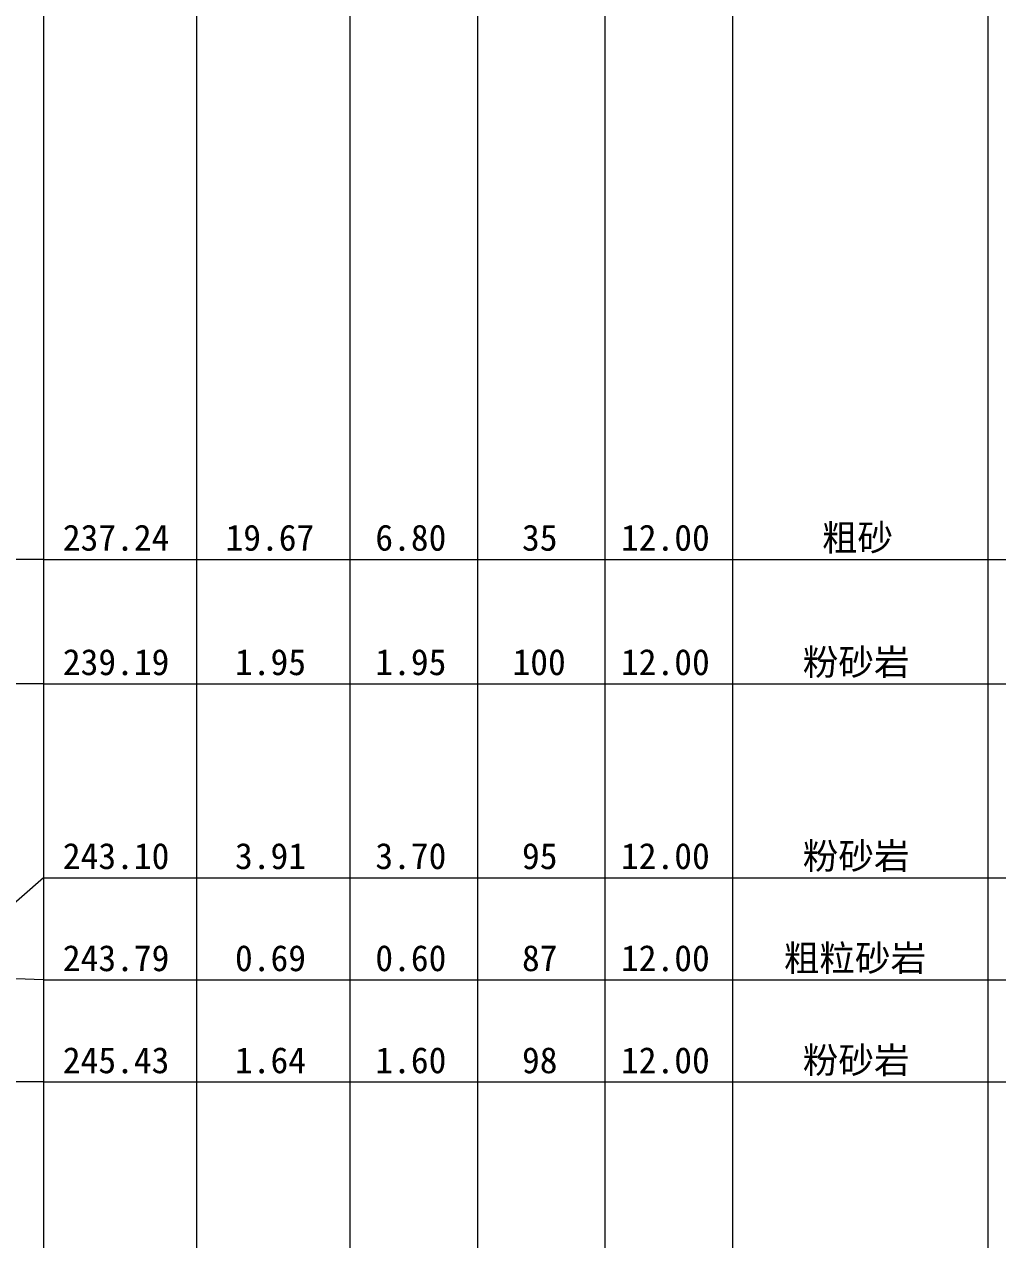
# Model space of a CAD drawing. Header units: inches. Extents: x -27 to 109, y -598 to 26.
# Drawn here: x 20.78 to 36.04, y -247.01 to -227.96 of the extents above; entities that cross this region are included whole.
import ezdxf

# ---------------------------------------------------------------- set-up
doc = ezdxf.new("R2010")
doc.units = ezdxf.units.IN
doc.header["$MEASUREMENT"] = 0
doc.layers.get('0').update_dxf_attribs({"lineweight": 0})
doc.styles.add('宋体', font='')
doc.styles.get('宋体').set_extended_font_data('宋体')

msp = doc.modelspace()

# ---------------------------------------------------------------- linework, layer by layer
at = {"linetype": 'Continuous', "lineweight": 15}
for p, q in [((21.082, 0.896), (21.082, -567.184)), ((23.482, 0.896), (23.482, -567.184)), ((25.882, 0.896), (25.882, -567.184)), ((27.882, 0.896), (27.882, -567.184)), ((29.882, 0.896), (29.882, -567.184)), ((31.882, 0.896), (31.882, -567.184)), ((35.882, 0.896), (35.882, -567.184)), ((21.082, -236.344), (20.082, -236.344)), ((21.082, -236.344), (23.482, -236.344)), ((23.482, -236.344), (25.882, -236.344)), ((25.882, -236.344), (27.882, -236.344)), ((27.882, -236.344), (29.882, -236.344)), ((29.882, -236.344), (31.882, -236.344)), ((31.882, -236.344), (35.882, -236.344)), ((35.882, -236.344), (65.882, -236.344)), ((21.082, -238.294), (20.082, -238.294)), ((21.082, -238.294), (23.482, -238.294)), ((23.482, -238.294), (25.882, -238.294)), ((25.882, -238.294), (27.882, -238.294)), ((27.882, -238.294), (29.882, -238.294)), ((29.882, -238.294), (31.882, -238.294)), ((31.882, -238.294), (35.882, -238.294)), ((35.882, -238.294), (65.882, -238.294)), ((21.082, -241.334), (20.082, -242.204)), ((21.082, -241.334), (23.482, -241.334)), ((23.482, -241.334), (25.882, -241.334)), ((25.882, -241.334), (27.882, -241.334)), ((27.882, -241.334), (29.882, -241.334)), ((29.882, -241.334), (31.882, -241.334)), ((31.882, -241.334), (35.882, -241.334)), ((35.882, -241.334), (65.882, -241.334)), ((21.082, -242.934), (20.082, -242.894)), ((21.082, -242.934), (23.482, -242.934)), ((23.482, -242.934), (25.882, -242.934)), ((25.882, -242.934), (27.882, -242.934)), ((27.882, -242.934), (29.882, -242.934)), ((29.882, -242.934), (31.882, -242.934)), ((31.882, -242.934), (35.882, -242.934)), ((35.882, -242.934), (65.882, -242.934)), ((21.082, -244.534), (20.082, -244.534)), ((21.082, -244.534), (23.482, -244.534)), ((23.482, -244.534), (25.882, -244.534)), ((25.882, -244.534), (27.882, -244.534)), ((27.882, -244.534), (29.882, -244.534)), ((29.882, -244.534), (31.882, -244.534)), ((31.882, -244.534), (35.882, -244.534)), ((35.882, -244.534), (65.882, -244.534))]:
    msp.add_line(p, q, dxfattribs=at)

# ---------------------------------------------------------------- texts
at = {"style": '宋体'}
for s, p in [('237.24', (21.384, -236.207)), ('19.67', (23.934, -236.207)), ('6.80', (26.283, -236.207)), ('35', (28.582, -236.207)), ('12.00', (30.134, -236.207)), ('粗砂', (33.283, -236.207)), ('粉砂岩', (32.984, -238.157)), ('239.19', (21.384, -238.157)), ('1.95', (24.083, -238.157)), ('1.95', (26.283, -238.157)), ('100', (28.433, -238.157)), ('12.00', (30.134, -238.157)), ('粉砂岩', (32.984, -241.197)), ('243.10', (21.384, -241.197)), ('3.91', (24.083, -241.197)), ('3.70', (26.283, -241.197)), ('95', (28.582, -241.197)), ('12.00', (30.134, -241.197)), ('243.79', (21.384, -242.797)), ('0.69', (24.083, -242.797)), ('0.60', (26.283, -242.797)), ('87', (28.582, -242.797)), ('12.00', (30.134, -242.797)), ('粗粒砂岩', (32.685, -242.797)), ('245.43', (21.384, -244.397)), ('1.64', (24.083, -244.397)), ('1.60', (26.283, -244.397)), ('98', (28.582, -244.397)), ('12.00', (30.134, -244.397)), ('粉砂岩', (32.984, -244.397))]:
    msp.add_text(s, height=0.4092, dxfattribs=at).set_placement(p)

doc.saveas('drawing.dxf')
